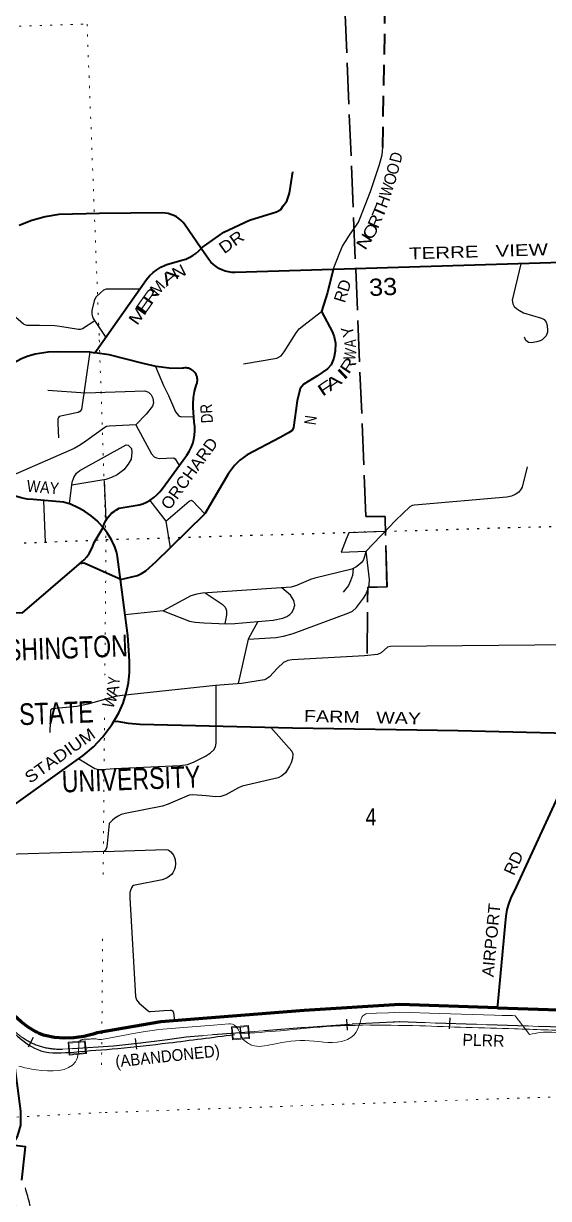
# Model space of a CAD drawing. Header units: feet. Extents: x 751810 to 1010326, y -353855 to -161247.
# Drawn here: x 965837 to 971184, y -266536 to -254572 of the extents above; entities that cross this region are included whole.
import ezdxf
from ezdxf.enums import TextEntityAlignment as Align

# ---------------------------------------------------------------- set-up
doc = ezdxf.new("R2010")
doc.units = ezdxf.units.FT
doc.header["$LTSCALE"] = 70
for name, pattern in [('DOT_DASHED', [7.7, 5, -1.2, 0.3, -1.2]), ('DOTTED', [1.5, 0.3, -1.2]), ('LONG_DASHED', [7.5, 6, -1.5]), ('MEDIUM_DASHED', [4.5, 3, -1.5])]:
    doc.linetypes.add(name, pattern=pattern)
for name, color, linetype, lineweight in [('16', 7, 'Continuous', 25), ('23', 7, 'Continuous', 70), ('26', 7, 'Continuous', 40), ('29', 7, 'Continuous', 25), ('34', 7, 'Continuous', 25), ('39', 7, 'Continuous', 13), ('44', 7, 'DOT_DASHED', 13), ('6', 7, 'DOTTED', 25), ('63', 7, 'Continuous', 25), ('7', 7, 'DOTTED', 13)]:
    doc.layers.add(name, color=color, linetype=linetype, lineweight=lineweight)
doc.layers.add('27', color=7, linetype='Continuous')

msp = doc.modelspace()

# ---------------------------------------------------------------- linework, layer by layer
at = {"layer": '16', "linetype": 'LONG_DASHED', "lineweight": 35}
for points in [[(969335.95, -260987.69), (969342.43, -260313.48), (969539.12, -260308.62), (969519.81, -259593.96), (969324.69, -259590.69), (969113.38, -254484.11)], [(969336.28, -260986.88), (969342.75, -260312.71), (969539.44, -260307.85), (969520.12, -259593.23), (969324.99, -259589.97), (969113.6, -254483.68)]]:
    msp.add_lwpolyline(points, dxfattribs=at)
at = {"layer": '23'}
msp.add_line((970664.68, -264593.51), (972352.65, -264647.94), dxfattribs=at)
msp.add_lwpolyline([(970664.68, -264593.51), (969668.94, -264561.4), (968694.84, -264620.85), (967236.95, -264736.04), (966589.13, -264850.08), (966547.69, -264863.44), (966450.67, -264886.86), (966351.73, -264900.01), (966251.96, -264902.74), (966152.45, -264895.03), (966054.29, -264876.96), (966041.27, -264872.93), (966023.46, -264866.07), (965998.37, -264856.4), (965973.46, -264843.86), (965961.78, -264837.98), (965884.82, -264791.59), (965813.14, -264737.41), (965747.51, -264676.03), (965688.66, -264608.13), (965637.23, -264534.45), (965597.79, -264463.07)], dxfattribs=at)
at = {"layer": '26'}
for points in [[(967645.61, -256862.06), (967648.11, -256859.36), (967877.24, -256698.35), (968139.7, -256575.29), (968415.45, -256489.89), (968456.42, -256465.25), (968483.05, -256429.73), (968518.55, -256380.89), (968547.32, -256301.37), (968581.89, -256082.16)], [(967645.61, -256862.06), (967475.44, -256614.13), (967463.86, -256599.89), (967442.75, -256577.97), (967419.46, -256558.39), (967394.25, -256541.34), (967367.4, -256527.02), (967339.19, -256515.59), (967309.95, -256507.17), (967279.98, -256501.85), (967249.63, -256499.69), (966609.88, -256507.26), (966202.28, -256517.02), (966197.82, -256517.52), (966058.86, -256540.88), (965923.1, -256578.63), (965792.03, -256630.37)], [(966565.41, -257924.44), (966581.49, -257901.66), (967090.72, -257180.37), (967122.1, -257143.09), (967157.2, -257109.3), (967195.64, -257079.37), (967237, -257053.61), (967280.82, -257032.32), (967298.32, -257025.34), (967451.09, -256983.69), (967489.27, -256971.63), (967525.98, -256955.65), (967560.82, -256935.92), (967593.41, -256912.65), (967623.39, -256886.11), (967645.61, -256862.06)], [(968992.68, -257077.95), (967991.84, -257108.37), (967957.59, -257107.03), (967923.53, -257102.11), (967890.16, -257093.66), (967857.86, -257081.76), (967826.98, -257066.55), (967797.87, -257048.2), (967770.82, -257026.9), (967746.16, -257002.9), (967724.13, -256976.45), (967645.61, -256862.06)], [(973651.5, -257312.54), (972503.64, -256917.13), (972423.83, -256893.18), (972338.31, -256876.83), (972251.55, -256869.5), (972164.49, -256871.28), (972078.1, -256882.15), (972048.04, -256889.11), (971987.59, -256908.17), (971929.47, -256933.45), (971891, -256949.77), (971821.47, -256972.75), (971749.91, -256988.33), (971702.12, -256993.6), (971676.99, -256996.36), (971652.12, -256997.12), (968992.68, -257077.95)], [(968992.68, -257077.95), (968934.64, -257310.78), (968873.55, -257504.83)], [(968873.55, -257504.83), (968984.01, -257713.92), (969002.84, -257764.18), (969013.67, -257827.68), (969011.2, -257909.29), (968998.84, -257981.01), (968970.99, -258049.16), (968934.58, -258089.82), (968823.05, -258164.28), (968692.36, -258243.15), (968653.41, -258288.15), (968625.93, -258415.05), (968587.59, -258686.27), (968573.73, -258717.96), (968536.65, -258740.22), (968451.14, -258786.99), (968114.01, -258962.79), (968039.86, -259019.67), (967985.48, -259074.08), (967923.69, -259155.69), (967683.6, -259563.55)], [(964182.77, -258658.21), (964222.04, -258656.87), (964373.54, -258651.75), (964548.46, -258627.37), (964719.86, -258584.84), (964828.22, -258550.9), (964872.61, -258533.14), (964885.89, -258524.62), (964894.02, -258521.16), (965505.73, -258159.27), (965639.22, -258078.6), (965815.72, -257984.81), (965873.42, -257960.39), (965955.52, -257935.97), (966088.67, -257915.99), (966183.24, -257910.93), (966509.81, -257915.87), (966565.41, -257924.44)], [(966647.35, -259702.7), (966647.78, -259701.98), (966651.93, -259687.93), (966662.97, -259658.98), (966676.98, -259631.34), (966693.8, -259605.32), (966713.24, -259581.2), (966735.11, -259559.24), (966759.14, -259539.69), (966785.09, -259522.75), (966812.67, -259508.63), (967013.81, -259473.01), (967052.13, -259461.29), (967091.59, -259444.69), (967129.1, -259424.05), (967164.24, -259399.61), (967196.64, -259371.62), (967225.94, -259340.41), (967251.81, -259306.3), (967489.36, -258980.72), (967499.74, -258967.3), (967524.31, -258930.29), (967544.88, -258890.91), (967561.22, -258849.6), (967573.15, -258806.81), (967580.55, -258763), (967583.32, -258718.66), (967581.45, -258674.27), (967574.94, -258630.33), (967565.75, -258481.81), (967564.71, -258443.63), (967568.28, -258380.46), (967578.45, -258318), (967588.27, -258281.95), (967595.06, -258257.04), (967604.65, -258231.95), (967607.19, -258220.08), (967608.53, -258207.37), (967608.53, -258194.59), (967607.2, -258181.88), (967604.55, -258169.38), (967600.6, -258157.23), (967595.41, -258145.55), (967589.03, -258134.48), (967581.52, -258124.14), (967572.97, -258114.64), (967563.48, -258106.09), (967553.14, -258098.57), (967542.08, -258092.18), (967530.41, -258086.98), (967518.26, -258083.02), (967505.76, -258080.36), (967493.05, -258079.02), (967480.27, -258079.02), (967467.56, -258080.35), (967455.06, -258083), (967421.72, -258083.58), (967320.07, -258080.87), (967187.69, -258065.05), (967057.69, -258035.48), (966709.11, -257946.59), (966565.41, -257924.44)], [(966647.35, -259702.7), (966641.93, -259695.54), (966586.81, -259636.64), (966525.84, -259583.82), (966459.68, -259537.67), (966389.06, -259498.68), (966314.75, -259467.29), (966245.4, -259445.83), (965935.84, -259419.17), (965874.69, -259414.33), (965814.37, -259403.13), (965755.56, -259385.68), (965698.89, -259362.18), (965655.9, -259339.42), (964902.03, -258977.72), (964385.48, -258748.26)], [(966825.61, -260232.42), (966997.32, -260193.56), (967039.89, -260173.01), (967082.05, -260144.15), (967187.67, -260049.73), (967329.75, -259910.44), (967683.6, -259563.55)], [(966408.45, -260074), (966454.26, -260034.47), (966456.11, -260032.78), (966483.46, -260001.93), (966507.44, -259968.39), (966527.78, -259932.53), (966544.25, -259894.73), (966556.69, -259855.43), (966647.35, -259702.7)], [(966825.61, -260232.42), (966796.09, -260003.23), (966792.87, -259978.21), (966784.21, -259953.23), (966766.47, -259902), (966732.26, -259828.95), (966690.59, -259759.87), (966647.35, -259702.7)], [(964585.47, -260512.03), (965827.51, -260573.3), (966404.26, -260077.6), (966408.45, -260074)], [(966825.61, -260232.42), (966805.85, -260223.65), (966454.26, -260067.62), (966408.45, -260074)], [(966753.64, -261683.71), (966773.06, -261650.12), (966807.22, -261591.02), (966850.82, -261493.23), (966883.95, -261391.43), (966906.27, -261286.71), (966917.51, -261180.24), (966917.57, -261073.18), (966912.14, -261008.42), (966899.31, -260804.68), (966825.61, -260232.42)], [(965321.82, -262817.79), (965338.59, -262809.34), (965404.73, -262763.85), (966446.58, -262026.76), (966549.14, -261937.77), (966641.84, -261838.55), (966723.65, -261730.19), (966743.05, -261700.12), (966753.64, -261683.71)], [(971938.75, -261814.4), (970263.91, -261774.68), (968575.93, -261746.06), (967022.32, -261710.9), (966906.95, -261700.9), (966791.18, -261679.7), (966753.64, -261683.71)], [(970664.68, -264593.51), (970667.01, -264568.96), (970746.43, -263729.98), (970751.15, -263661.87), (970762.97, -263594.63), (970781.74, -263529), (970807.28, -263465.69), (970839.29, -263405.4), (971343.26, -262311.99), (971373.81, -262250.68), (971410.61, -262192.91), (971453.24, -262139.3), (971501.24, -262090.43), (971554.09, -262046.86), (971611.2, -262009.04), (971671.95, -261977.4), (971680.69, -261973.5), (971860.83, -261874.16), (971896.57, -261850.67), (971929.67, -261823.58), (971938.75, -261814.4)], [(965819.32, -266348.94), (965858.53, -266010.03), (965750.87, -265994.64), (965729.22, -265991.55), (965738.98, -265972.94), (965774.78, -265904.66), (965809.09, -265789.42), (965811.45, -265646.9), (965733, -265049.06)]]:
    msp.add_lwpolyline(points, dxfattribs=at)
at = {"layer": '29', "linetype": 'MEDIUM_DASHED', "lineweight": 40}
msp.add_line((969496.15, -255833.85), (969522.41, -254307.03), dxfattribs=at)
at = {"layer": '29'}
for p, q in [((966659.31, -259224.55), (966674.84, -259626.36)), ((966063.18, -259852.58), (966045.99, -259428.66)), ((967261.17, -260551.96), (966872.2, -260594.2))]:
    msp.add_line(p, q, dxfattribs=at)
for points in [[(968992.68, -257077.95), (969060.05, -256902.77), (969087.24, -256838.47), (969116.92, -256791.48), (969158.94, -256727.18), (969234.31, -256614.66), (969249.14, -256593.64), (969264.03, -256561.62), (969372.09, -256281.97), (969461.71, -256008.75), (969488.89, -255909.82), (969496.15, -255833.85)], [(970901.57, -257019.93), (970815.16, -257388.07), (970819.99, -257427.53), (970835.52, -257454.16), (970857.71, -257474.14), (970888.7, -257495.95), (970930.94, -257518.54), (971112.9, -257571.82), (971140.38, -257586.48), (971159.5, -257614), (971170.59, -257647.3), (971175.03, -257698.36), (971172.81, -257713.89), (971159.5, -257751.63), (971137.31, -257776.05), (971119.55, -257793.81), (971097.36, -257804.91), (971065.02, -257814.94), (971006.38, -257824.89), (970980.85, -257819.47), (970953.13, -257800.47), (970939.03, -257764.68)], [(967021.31, -257278.68), (966678.42, -257278.97), (966652.66, -257288.78), (966621.59, -257313.2), (966574.99, -257359.82), (966557.54, -257396.7), (966535.05, -257493.01), (966532.83, -257530.75), (966537.97, -257545.42), (966548.37, -257575.15), (966675.81, -257768.06)], [(966563.61, -257600.95), (966439.63, -257681.71), (966415.23, -257688.37), (966397.64, -257688.01), (966208.01, -257657.67), (966155.6, -257650.63), (966000.88, -257645.87), (965871.56, -257646.19), (965837.94, -257634.75), (965703.93, -257518.67)], [(968076.33, -258038.45), (968418.37, -257980.52), (968460.03, -257956.28), (968492.02, -257913.98), (968613.2, -257721.83), (968645.4, -257681.77), (968692.49, -257645.09), (968873.55, -257504.83)], [(966513.03, -257916.37), (966427.9, -258501.17), (966410.78, -258523.06), (966393.03, -258531.94), (966358.86, -258541.28), (966201.27, -258574.03), (966193.31, -258583), (966186.66, -258598.54), (966187.41, -258646.51), (966193.8, -258790.44)], [(967180.44, -258063.4), (967261.62, -258257.95), (967312.92, -258360.51), (967386.22, -258526.45), (967416, -258565.24), (967424.87, -258571.9), (967445.97, -258576.7), (967571.39, -258572.94)], [(966084.75, -258307.29), (966468.92, -258331.79), (967072.61, -258313.67), (967109.77, -258325.49), (967136.4, -258354.34), (967154.15, -258387.64), (967160.62, -258435.14), (967149.71, -258469.78), (967085.87, -258551.48), (966982.73, -258658.67), (966710.35, -258671.79), (966683.71, -258675.13), (966664.39, -258686.24), (966471.91, -258826.13), (966419.65, -258862.71), (966353.71, -258899.74), (965733.61, -259170.57)], [(966982.73, -258658.67), (967140.28, -258954.2), (967169.68, -258984.8), (967191.87, -258995.9), (967223.97, -258999.73), (967366.37, -258995.45), (967382.71, -259004.78), (967421.58, -259073.61)], [(966305.58, -259463.42), (966332.02, -259242.69), (966348.64, -259193.47), (966377.36, -259149.25), (966410.78, -259124.66), (966884.59, -258863.79), (966903.4, -258864.93), (966923.37, -258884.91), (966936.68, -258900.44), (966940.99, -258936.16), (966932.25, -259007), (966902.59, -259059.42), (966859.02, -259115.78), (966791.43, -259166.85), (966732.53, -259195.69), (966674.5, -259216.4), (966328.26, -259274.11)], [(970966.53, -259087.56), (970914.31, -259291.7), (970905.09, -259311.6), (970881.03, -259342.75), (970845.52, -259369.39), (970807.8, -259384.93), (970759.05, -259394.05), (969818.11, -259474.84), (969795.92, -259479.28), (969770.4, -259493.79), (969630.01, -259630.12), (969328.45, -259945.43)], [(967123.03, -259427.39), (967285.56, -259638.44), (967329.75, -259910.44)], [(967285.56, -259638.44), (967525.85, -259436), (967548.04, -259427.12), (967558.38, -259434.08), (967683.6, -259563.55)], [(969521.5, -259743.58), (969150.18, -259756.77), (969121.99, -259823.52), (969071.8, -259955.14), (969328.45, -259945.43)], [(969328.45, -259945.43), (969295.15, -260038.51), (969274.45, -260064.23), (969247.82, -260088.65), (969221.19, -260108.63), (969181.44, -260128), (968804.81, -260219.38), (968759.63, -260232.95), (968617.61, -260295.11), (968562.68, -260310.72), (967661.22, -260371.69), (967603.27, -260381.55), (967541.39, -260400.55), (967261.17, -260551.96)], [(968125.18, -260842.3), (968406.82, -260823.44), (968483.57, -260811.53), (968582.12, -260784.59), (969150.19, -260573.69), (969186.38, -260554.22), (969227.86, -260518.2), (969298.87, -260424.74), (969323.27, -260387.23), (969343.24, -260333.95), (969356.55, -260289.55), (969359.34, -260234.76), (969328.45, -259945.43)], [(969195.14, -260121.32), (969187.91, -260194.1), (969169.05, -260248.48), (969145.75, -260293.99), (969094.18, -260360.82)], [(967261.17, -260551.96), (967529.32, -260656.01), (967585.77, -260666.94), (967672.31, -260675.82), (967903.58, -260684.81), (967989.63, -260682.48), (968380.18, -260646.96), (968477.97, -260627.53), (968517.76, -260611.44), (968548.83, -260589.24), (968571.02, -260569.26), (968587.67, -260538.17), (968599.87, -260493.78), (968590.89, -260445.99), (968557.71, -260393.89), (968467.64, -260317.15)], [(967687.72, -260369.9), (967859.33, -260483.96), (967889.78, -260515.98), (967898.65, -260531.52), (967903.57, -260552.7), (967903.09, -260593.68), (967887.98, -260685.23)], [(968224.79, -260661.09), (968125.18, -260842.3), (968023.11, -261293.54)], [(971411.06, -260897.8), (969574.04, -260915.57), (969542.85, -260921.85), (969478.62, -260979.95), (969442.76, -260996.92), (969310.63, -261008.89), (968573.26, -261052.1), (968529.23, -261058.37), (968486.72, -261078.74), (968423.17, -261135.62), (968342.48, -261223.03), (968311.41, -261245.23), (968290.32, -261255.71), (968056.52, -261290.75), (967794.21, -261312.64), (966843.73, -261413.23), (966773.63, -261425.05), (966491.81, -261502.75), (966379.4, -261525.25), (966129.24, -261550.78), (966112.36, -261563.79), (966104.4, -261789.73)], [(966402.67, -262057.83), (966565.04, -262157.62), (966605.69, -262167.02), (966636.05, -262168.72), (966762.01, -262158.33), (967433.59, -262128.16), (967505.91, -262115.44), (967570.26, -262093.24), (967692.31, -262031.08), (967743.35, -261997.78), (967776, -261967.75), (967794.38, -261937.84), (967800, -261898.97), (967800.04, -261312.15)], [(968357.74, -261741.12), (968569.38, -261981.97), (968579.93, -262007.77), (968575.49, -262054.39), (968562.18, -262098.79), (968545.92, -262134.8), (968504.48, -262203.13), (968468.98, -262231.99), (968431.06, -262252.35), (968065.12, -262338.54), (968020.7, -262356.75), (967896.47, -262427.34), (967848.65, -262441.98), (967796.61, -262447.32), (967697.92, -262436.5), (967561.05, -262424.59), (967523.67, -262430.67), (967310.65, -262521.69), (967253.4, -262539.92), (966872.28, -262615.42), (966833.55, -262627.13), (966800.27, -262642.67), (966766.98, -262662.65), (966742.57, -262682.63), (966710.8, -262718.35), (966693.91, -262889), (966687.1, -262955.68), (966671.56, -262991.2), (966657.21, -263002.2), (965331.27, -263043.36)], [(966657.21, -263002.2), (967285.96, -262981.3), (967309.44, -262986.24), (967321.8, -262992.42), (967337.87, -263006.03), (967364.15, -263039.57), (967376.18, -263064.14), (967383.59, -263083.93), (967386.66, -263126.99), (967382.36, -263163.07), (967371.96, -263192.88), (967358.88, -263220.56), (967343.54, -263238.01), (967325.51, -263255.19), (967299.56, -263270.65), (967277.31, -263281.77), (967250.87, -263290.76), (966973.63, -263344.36), (966958.48, -263349.16), (966948.59, -263354.73), (966936.28, -263371.39), (966926.34, -263398.62), (966921.4, -263420.88), (966919.16, -263475.9), (966977.37, -264478.67), (966988.13, -264512.11), (967015.35, -264545.66), (967108.01, -264624.64), (967116.66, -264630.82), (967130.08, -264632.55), (967268.18, -264622.77), (967330.46, -264618.46), (967342.82, -264619.7), (967354.52, -264626.41), (967362.59, -264634.53), (967365.06, -264646.9), (967376.12, -264725.04)]]:
    msp.add_lwpolyline(points, dxfattribs=at)
at = {"layer": '34', "lineweight": 13}
for p, q in [((972550.49, -264829.41), (969663.3, -264736.31)), ((968708.63, -264795.31), (967493.49, -264891.32)), ((966754.37, -264982.95), (966235.32, -265016.25))]:
    msp.add_line(p, q, dxfattribs=at)
for centre, radius, start, end in [((970756.9, -290397.94), 25684.44, 92.41126, 94.57368), ((966205.87, -264351.17), 665.73, 226.08558, 272.5357), ((965174.86, -249215.2), 15846.66, 275.72045, 278.41355)]:
    msp.add_arc(centre, radius, start, end, dxfattribs=at)
at = {"layer": '34'}
for points in [[(962562.92, -260068.1), (962822.84, -259727.69), (962956.46, -259533.69), (963135.84, -259169.49), (963293.27, -258805.28), (963465.34, -258386.16), (963686.83, -257963.39), (963913.81, -257597.35), (964023.64, -257397.86), (964082.22, -257233.14), (964082.23, -257061.1), (963954.13, -256680.41), (963741.84, -256211.88), (963533.22, -255649.98), (963496.62, -255571.29), (963449.05, -255349.83), (963461.88, -255132.03), (963558.9, -254813.57), (963683.39, -254443.86), (963798.73, -253955.19), (963857.33, -253495.79), (963919.59, -253003.45), (964005.66, -252350.04), (964058.76, -252091.98), (964203.38, -251696.63), (964386.44, -251431.25), (964648.2, -251175.02), (965076.53, -250852.89), (965369.41, -250642.42), (965684.25, -250395.34), (966035.7, -250205.01), (966551.88, -250051.28), (967115.65, -249954.29), (967185.2, -249945.15), (967701.38, -249849.99), (968023.54, -249771.31), (968393.29, -249652.36), (968649.55, -249485.81), (969098.03, -249211.29), (969579.45, -248918.47), (969583.96, -248911.48)], [(962437.55, -260137.78), (962697.47, -259797.35), (962831.09, -259603.34), (963010.48, -259239.12), (963167.9, -258874.89), (963339.98, -258455.75), (963561.47, -258032.95), (963788.45, -257666.89), (963898.28, -257467.38), (963956.86, -257302.66), (963956.88, -257130.61), (963828.79, -256749.9), (963616.51, -256281.33), (963407.91, -255719.41), (963371.31, -255640.71), (963323.74, -255419.24), (963336.57, -255201.42), (963433.6, -254882.94), (963558.09, -254513.21), (963673.43, -254024.51), (963732.04, -253565.09), (963794.31, -253072.72), (963880.39, -252419.27), (963933.49, -252161.2), (964078.12, -251765.83), (964261.18, -251500.43), (964522.94, -251244.18), (964951.26, -250922.04), (965244.14, -250711.56), (965558.98, -250464.46), (965910.43, -250274.12), (966426.6, -250120.38), (966990.35, -250023.39), (967059.9, -250014.25), (967576.07, -249919.09), (967898.22, -249840.4), (968267.97, -249721.44), (968524.23, -249554.88), (968972.71, -249280.35), (969454.12, -248987.51), (969458.63, -248980.52)], [(960553.12, -261043.02), (960812.55, -261049.07), (961059.9, -261097.86), (961233.66, -261206.35), (961382.37, -261338.11), (961639.35, -261639.67), (961793.36, -261799.31), (962007.12, -261903.93), (962332.43, -261900.88), (962722.42, -261862.68), (963020.92, -261844.81), (963334.64, -261938.76), (963544.34, -262129.97), (963771.65, -262485.17), (963948.69, -262752.26), (964366.61, -263233.24), (965116.46, -264116.8), (965558.74, -264646.89), (965776.49, -264881.95), (966014.41, -265031.67), (966350.47, -265044.21), (966796.77, -265007.42), (967314.5, -264951.24), (967985.56, -264865.86)], [(986672.45, -263606.63), (986481.84, -263533.13), (986130.47, -263423.26), (985848.62, -263357.33), (985521.01, -263371.93), (985096.37, -263527.41), (984474.04, -263829.29), (984021.94, -264004.91), (983924.94, -264048.82), (983295.3, -264314.09), (982658.33, -264603.16), (982295.91, -264831.87), (981713.83, -265243.57), (981314.79, -265585.74), (979903.48, -266987.41), (979493.41, -267688.29), (979273.72, -268068.92), (979092.49, -268359.88), (978795.96, -268625.21), (978592.79, -268771.59), (977963.15, -269234.53), (977406.73, -269571.2), (976817.4, -269712.04), (976283, -269790.69), (975814.48, -269796.13), (975402.71, -269706.42), (974840.88, -269567.28), (974496.82, -269477.58), (973607.41, -269175.55), (972534.97, -268862.52), (971812.09, -268619.07), (971213.66, -268393.93), (970563.96, -268300.56), (969658.05, -268150.44), (968836.33, -267899.67), (968204.94, -267656.24), (967862.71, -267548.25), (967269.74, -267432.93), (966790.25, -267339.58), (966431.54, -267291.98), (966184.47, -267246.22), (966081.98, -267163.86), (966005.12, -267041.24), (965948.4, -266814.31), (965902.66, -266596.53), (965856.92, -266428.16)], [(986548.96, -263705.59), (986358.33, -263632.07), (986006.94, -263522.16), (985725.09, -263456.2), (985397.46, -263470.76), (984972.82, -263626.18), (984350.47, -263927.98), (983898.36, -264103.55), (983801.36, -264147.44), (983171.7, -264412.63), (982534.73, -264701.61), (982172.3, -264930.28), (981590.21, -265341.9), (981191.18, -265684.02), (979779.87, -267085.49), (979369.8, -267786.31), (979150.13, -268166.89), (978968.9, -268457.83), (978672.37, -268723.12), (978469.19, -268869.47), (977839.54, -269332.32), (977283.12, -269668.92), (976693.78, -269809.69), (976159.35, -269888.27), (975690.82, -269893.66), (975279.03, -269803.89), (974717.17, -269664.69), (974373.1, -269574.95), (973483.65, -269272.81), (972411.16, -268959.67), (971688.24, -268716.13), (971089.78, -268490.92), (970440.05, -268397.47), (969534.1, -268247.24), (968712.34, -267996.38), (968080.92, -267752.87), (967738.67, -267644.85), (967145.67, -267529.46), (966666.16, -267436.05), (966307.44, -267388.4), (966060.35, -267342.61), (965957.86, -267260.25), (965881, -267137.62), (965824.27, -266910.69), (965778.52, -266692.9), (965732.77, -266524.53)]]:
    msp.add_spline(points, degree=3, dxfattribs=at)
at = {"layer": '34', "lineweight": 13}
for points in [[(969289.28, -264771.19), (968990.83, -264780.68), (968454.4, -264827.32), (968038.32, -264858.94)], [(971920.96, -264832.41), (971447.27, -264827.85), (970837.97, -264808.03), (970346.73, -264794.07), (969872.72, -264777.29), (969291.66, -264769.07)]]:
    msp.add_spline(points, degree=3, dxfattribs=at)
at = {"layer": '39'}
for points in [[(969332.97, -264650.9), (969432.06, -264649.44), (969553, -264645.07), (969671.03, -264639.24), (970074.67, -264650.9), (970632.76, -264668.39), (970712.91, -264671.3), (970816.37, -264674.22), (970844.05, -264675.67), (970991.71, -264865.36)], [(966630.51, -264918.42), (966868.01, -264871.28), (966938.71, -264860.4), (967035.93, -264840.69), (967055.88, -264839.78), (967214.28, -264815.08), (967255.98, -264811.45), (967640.33, -264779.73), (967770.86, -264770.21), (967929.95, -264758.43)]]:
    msp.add_lwpolyline(points, dxfattribs=at)
for points in [[(969281.97, -264688.79), (969186.05, -264886.44), (969119.7, -264924.36), (968750.03, -264929.1), (968370.89, -264967.01), (968167.1, -264976.49), (968069.56, -264913.1)], [(969281.97, -264688.79), (969292.17, -264675.67), (969312.57, -264661.1), (969332.97, -264650.9)], [(968070.18, -264913.5), (967943.61, -264758.04), (967928.84, -264758.76)], [(973170.34, -264875.06), (973069.91, -264969.7), (972984.29, -265028.22), (972866.58, -264963.49), (972773.65, -264953.92), (972670.78, -264946.84), (972459.71, -264947.04), (972291.9, -264927.02), (971844.89, -264870.25), (971659.12, -264853.12), (971422.76, -264870.65), (971216.35, -264842.45), (970991.71, -264865.36)], [(966400.27, -264934.73), (966366.8, -265145.14), (965966.07, -265226.61), (965788.4, -265187.57)], [(966400.27, -264934.73), (966416.58, -264925.67), (966434.71, -264918.42), (966469.16, -264912.98), (966507.23, -264912.98), (966548.93, -264909.35), (966588.81, -264912.98), (966617.82, -264918.42), (966630.51, -264918.42)], [(969471.25, -275815.05), (969216.23, -275828.91), (968979.78, -275461.01), (968911.91, -275263.01), (968848.41, -275155.38), (968729.66, -274986.03), (968681, -274686.45), (968705.71, -274532.26), (968707.81, -274409.37), (968710.78, -274304.55), (968635.95, -274129.03), (968553.14, -273871.37), (968554.68, -273653.89), (968647.22, -273405.82), (968691.73, -273286.9), (968710.13, -273126.98), (968682.72, -273017.6), (968471.97, -272816.49), (968428.47, -272748.15), (968326.86, -272642.37), (968061.8, -272482.15), (967834.62, -272398.59), (967684.4, -272285.11), (967409.99, -272139.43), (967164.73, -272014.48), (967119.67, -271914.01), (967056.94, -271822.45), (966947.83, -271644.57), (966803.3, -271482.51), (966661.8, -271300.17), (966554.99, -271128.22), (966401.66, -270950.49), (966345.37, -270784.13), (966295.09, -270617.49), (966287.1, -270535.34), (966278.14, -270433.12), (966287.73, -270132.72), (966263.46, -269880.26), (966180.48, -269536.05), (966182.38, -269159.53), (966190, -268901.5), (966113.17, -268601.27), (966103.13, -268352.15), (966026.59, -268057.95), (965906.67, -267739.69), (965749.55, -267358.83), (965635.03, -267110.76), (965585.76, -266806.63), (965605.07, -266525.42), (965640.01, -266299.29), (965640.95, -266064.93)]]:
    msp.add_spline(points, degree=3, dxfattribs=at)
at = {"layer": '6'}
msp.add_lwpolyline([(961856.51, -260024.91), (966677.96, -259827.39), (972017.52, -259668.36), (975104.63, -259519.02)], dxfattribs=at)
at = {"layer": '63'}
for p, q in [((969126.46, -264710.63), (969134.65, -264820.94)), ((970177.45, -264696.75), (970173.89, -264807.3)), ((968043.43, -264791.58), (968052.14, -264901.85)), ((965934.27, -264896.93), (965884.88, -264995.9)), ((966976.2, -264905.65), (966987.85, -265015.64))]:
    msp.add_line(p, q, dxfattribs=at)
at = {"layer": '63', "lineweight": 13}
for p, q in [((967954.34, -264788.98), (967964.61, -264919.1)), ((968129.26, -264775.7), (967954.38, -264789.5)), ((968129.22, -264775.17), (968139.49, -264905.3)), ((966292.01, -264944.96), (966302.85, -265075.04)), ((966466.88, -264930.92), (966292.06, -264945.49)), ((966466.84, -264930.39), (966477.68, -265060.47)), ((968139.49, -264905.3), (967964.61, -264919.1)), ((966477.68, -265060.47), (966302.85, -265075.04))]:
    msp.add_line(p, q, dxfattribs=at)
at = {"layer": '63', "linetype": 'LONG_DASHED'}
for points in [[(969669.03, -264737.65), (969603.61, -264740.28), (969157.12, -264763.11), (968708.9, -264796.38), (968708.74, -264796.4), (967493.61, -264892.41), (967303.87, -264919.45), (967030.28, -264954.82), (966754.46, -264984.05), (966235.38, -265017.35), (966230.1, -265017.56), (966218.5, -265017.88), (966206.9, -265018), (966195.2, -265017.94), (966183.59, -265017.59), (966171.99, -265017.16), (966160.37, -265016.43), (966148.71, -265015.57), (966137.17, -265014.46), (966125.6, -265013.13), (966114.07, -265011.65), (966102.53, -265009.98), (966091.07, -265008.03), (966079.57, -265005.94), (966068.16, -265003.66), (966056.8, -265001.13), (966045.52, -264998.42), (966034.25, -264995.52), (966023.01, -264992.48), (966011.87, -264989.15), (966000.76, -264985.69), (965989.7, -264981.98), (965978.7, -264978.13), (965967.82, -264974.05), (965956.98, -264969.82), (965946.24, -264965.4), (965935.54, -264960.76), (965924.98, -264955.95), (965914.42, -264950.97), (965904.04, -264945.78), (965893.65, -264940.41), (965883.46, -264934.85), (965873.3, -264929.15), (965863.29, -264923.3), (965853.32, -264917.22), (965843.53, -264910.95), (965833.84, -264904.57)], [(972550.44, -264830.51), (969667.03, -264737.54)]]:
    msp.add_lwpolyline(points, dxfattribs=at)
at = {"layer": '63', "lineweight": 13}
for points in [[(967962.98, -264796.84), (968121.91, -264784.3), (968130.88, -264897.95), (967971.95, -264910.49)], [(966300.69, -264952.8), (966459.57, -264939.55), (966469.04, -265053.15), (966310.16, -265066.4)]]:
    msp.add_lwpolyline(points, close=True, dxfattribs=at)
at = {"layer": '7'}
for p, q in [((966484.52, -254578.9), (966609.24, -257794.41)), ((966662.55, -261640.43), (966648.89, -263247.7)), ((966643.4, -263892.82), (966632.19, -265211.95))]:
    msp.add_line(p, q, dxfattribs=at)
for points in [[(943446.86, -255488.08), (945194.59, -255423.05), (950535.02, -255157.28), (955822.6, -254962.54), (961174.8, -254732.44), (966486.87, -254578.5)], [(966609.24, -257794.41), (966677.96, -259827.39), (966666.22, -261208.17)], [(975352.42, -265326.6), (971936.58, -265477.74), (966628.37, -265661.42), (965469.94, -265722.11)]]:
    msp.add_lwpolyline(points, dxfattribs=at)

# ---------------------------------------------------------------- texts
at = {"layer": '27'}
for s, rotation, width, p in [('DR', 35.25, 1.15, (967880.37, -256922.67)), ('TERRE   VIEW   DR', 1.741, 1.3, (969766.16, -256974.18)), ('DR', 93.541, 0.85, (967767.67, -258638.29)), ('N', 81.954, 0.8, (968812.78, -258665.05)), ('ORCHARD', 53.885, 1.05, (967323.53, -259533.94)), ('WAY', 355.078, 0.9, (965866.68, -259338.63)), ('Y', 84.631, 0.8, (966813.85, -261313.55)), ('W', 67.169, 0.9, (966746.6, -261555.33)), ('FARM   WAY', 358.704, 1.25, (968692.61, -261681.5)), ('STADIUM', 35.279, 1.15, (965903.41, -262315.17)), ('RD', 65.254, 1.05, (970831.33, -263255.45)), ('AIRPORT', 84.592, 1.05, (970623.64, -264284.31))]:
    msp.add_text(s, height=120, rotation=rotation, dxfattribs=dict(at, width=width)).set_placement(p)
for s, rotation, width, p in [('N', 26.906, 1.15, (967447.09, -257153.96)), ('A', 39.566, 1.65, (967361.3, -257198.55)), ('R', 53.778, 1.4, (967184.21, -257381.79)), ('E', 54.778, 1.5, (967116.07, -257477.4)), ('M', 54.778, 1.3, (967045.02, -257583.31)), ('A', 91.265, 0.75, (969223.22, -257828.54)), ('W', 79.773, 0.75, (969222.15, -257949.62)), ('R', 56.156, 1.35, (969192.65, -258086.04)), ('A', 34.111, 1.5, (969025.39, -258275.61)), ('I', 43.727, 1.85, (969128.55, -258183.46)), ('F', 34.127, 1.55, (968944.55, -258332.38))]:
    msp.add_text(s, height=120, rotation=rotation, dxfattribs=dict(at, width=width)).set_placement(p, align=Align.CENTER)
for s, rotation, p in [('M', 48.278, (967247.36, -257303.43)), ('Y', 105.535, (969196.19, -257693.18))]:
    msp.add_text(s, height=120, rotation=rotation, dxfattribs=at).set_placement(p, align=Align.CENTER)
for s, rotation, p in [('RD', 72.522, (969109.51, -257423.85)), ('A', 76.053, (966789.25, -261427.32))]:
    msp.add_text(s, height=120, rotation=rotation, dxfattribs=at).set_placement(p)
at = {"layer": '29'}
for s, rotation, width, p in [('D', 75.547, 0.9, (969689.23, -255950.21)), ('O', 74.635, 0.9, (969658.81, -256066.41)), ('O', 71.84, 0.95, (969629.31, -256173.14)), ('W', 71.84, 0.85, (969593.34, -256285.36)), ('T', 66.873, 1.35, (969516.53, -256509.88)), ('R', 65.873, 1.1, (969472.5, -256609.41)), ('N', 56.837, 1.3, (969357.71, -256825.17)), ('O', 56.185, 1.3, (969421.29, -256720.93))]:
    msp.add_text(s, height=120, rotation=rotation, dxfattribs=dict(at, width=width)).set_placement(p, align=Align.CENTER)
msp.add_text('H', height=120, rotation=68.873, dxfattribs=at).set_placement((969554.92, -256406.99), align=Align.CENTER)
at = {"layer": '44', "width": 0.8}
for s, p in [('WASHINGTON', (965283.75, -261077.27)), ('STATE', (965797.62, -261717.09)), ('UNIVERSITY', (966231.55, -262402.64))]:
    msp.add_text(s, height=220, rotation=2.2, dxfattribs=at).set_placement(p)
at = {"layer": '63'}
msp.add_text('PLRR', height=120, rotation=358.153, dxfattribs=at).set_placement((970305.98, -264978.1))
at = {"layer": '63', "width": 0.95}
msp.add_text('(ABANDONED)', height=120, rotation=6.049, dxfattribs=at).set_placement((966779.55, -265201.37))
at = {"layer": '7', "width": 1.1}
msp.add_text('33', height=175, rotation=2.784, dxfattribs=at).set_placement((969360.31, -257348.09))
at = {"layer": '7', "width": 0.85}
msp.add_text('4', height=175, dxfattribs=at).set_placement((969320.53, -262737.42))

doc.saveas('drawing.dxf')
